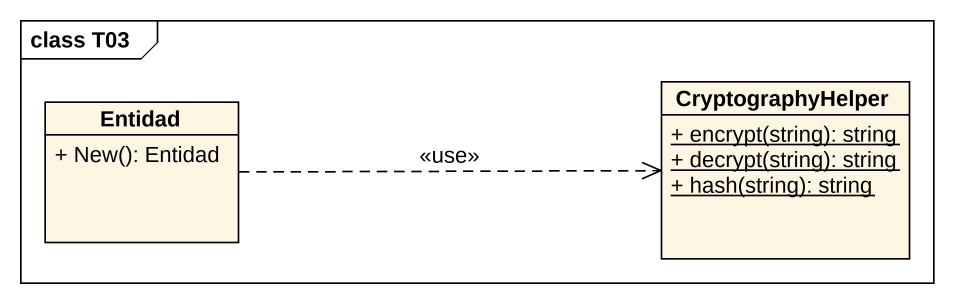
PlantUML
@startuml
mainframe class T03
hide circle
hide empty members
skinparam classAttributeIconSize 0
class Entidad {
  + New(): Entidad
}
class CryptographyHelper {
  {static} + encrypt(string): string
  {static} + decrypt(string): string
  {static} + hash(string): string
}
Entidad .right.> CryptographyHelper : <<use>>
@enduml
